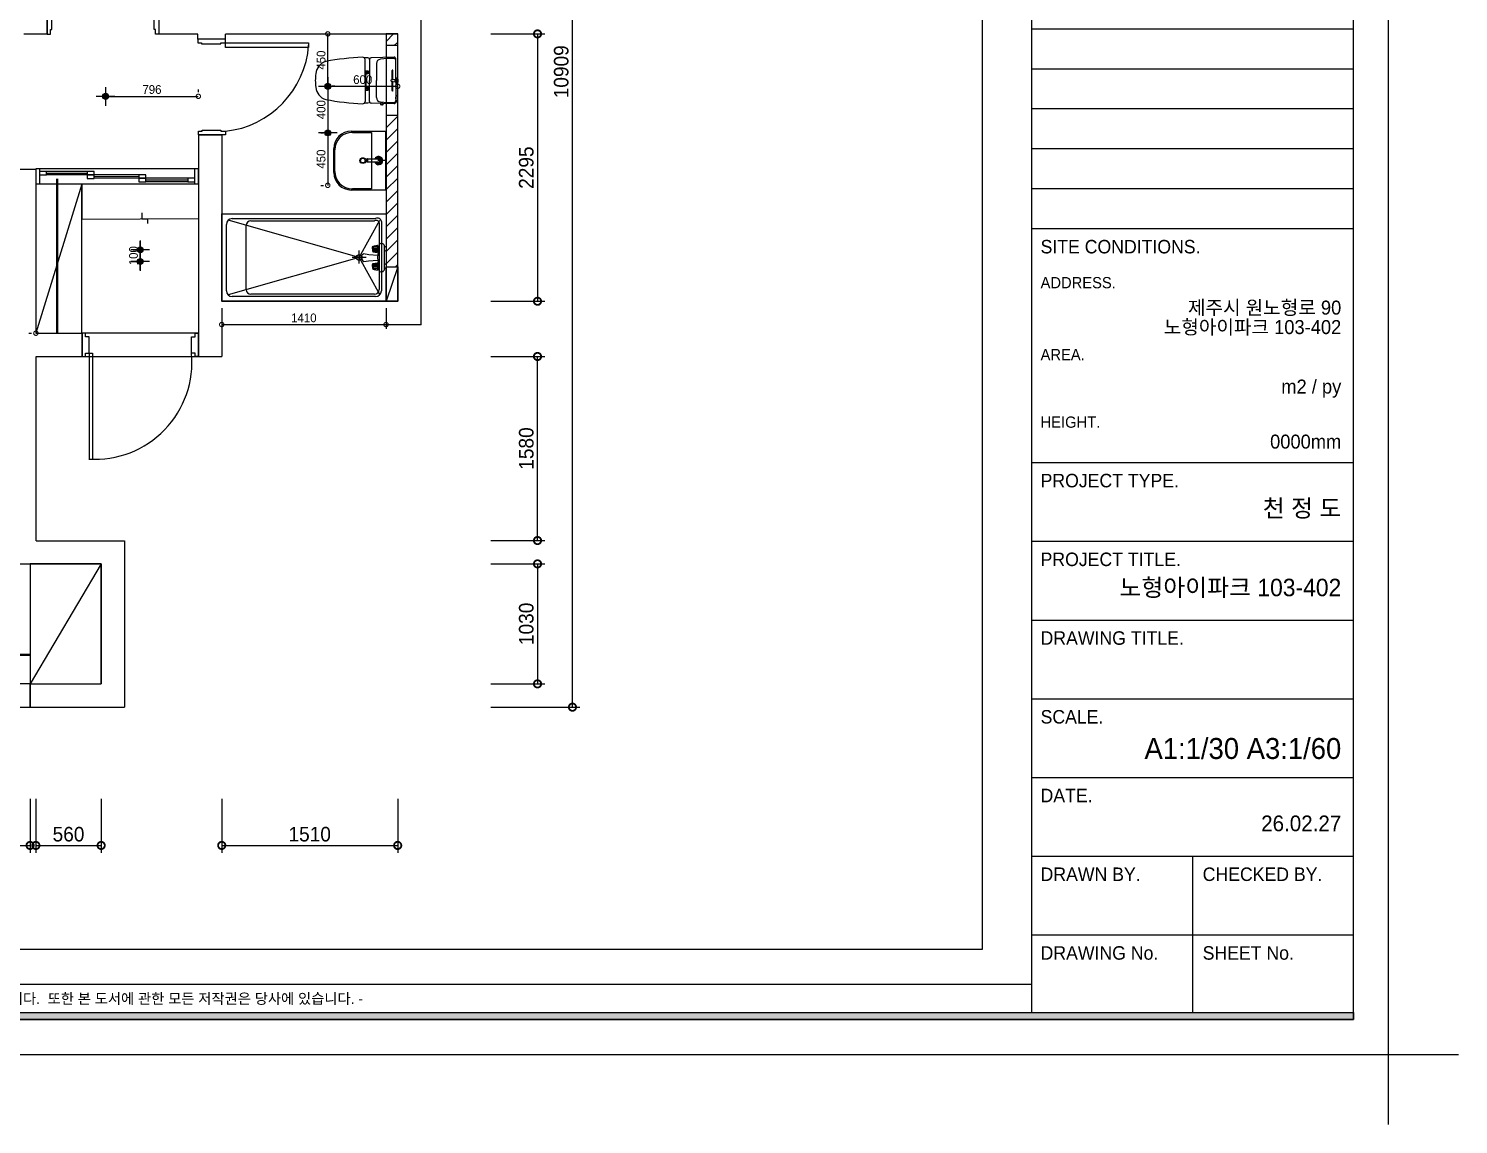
# Model space of a CAD drawing. Header units: inches. Extents: x -4181 to 116552, y 25636 to 44656.
# Drawn here: x 47799 to 60070, y 25636 to 35042 of the extents above; entities that cross this region are included whole.
import ezdxf
from ezdxf.enums import TextEntityAlignment as Align

# ---------------------------------------------------------------- set-up
doc = ezdxf.new("R2010")
doc.units = ezdxf.units.IN
doc.header["$LTSCALE"] = 50
doc.header["$MEASUREMENT"] = 0
doc.linetypes.add('HIDDEN', pattern=[0.375, 0.25, -0.125])
for name, color, linetype in [('02-wal', 2, 'Continuous'), ('03-WAL NEW', 3, 'Continuous'), ('06-FUR', 6, 'Continuous'), ('07-dim', 5, 'Continuous'), ('07-dim wal', 5, 'Continuous'), ('08-hat', 8, 'Continuous'), ('6fur', 6, 'Continuous'), ('CEIL-LIGHT', 7, 'Continuous'), ('CO-DO-FR', 7, 'Continuous'), ('CO-DOOR', 8, 'Continuous'), ('FORM(YOURNAME)-1', 1, 'Continuous'), ('FORM(YOURNAME)-11', 1, 'Continuous'), ('RC-LIGHT', 7, 'Continuous'), ('도면층2', 2, 'Continuous'), ('도면층4', 4, 'Continuous'), ('도면층5', 5, 'Continuous')]:
    doc.layers.add(name, color=color, linetype=linetype)
doc.styles.add('YOURNAME', font='HY울릉도M.TTF')
doc.styles.add('스타일1', font='HY울릉도M.TTF')
doc.dimstyles.new('30', dxfattribs={"dimscale": 30, "dimtxt": 2.5, "dimasz": 2.5, "dimexe": 1.25, "dimexo": 2, "dimtad": 1, "dimdec": 0, "dimtxsty": '스타일1', "dimblk": 'DOTSMALL', "dimcen": 2.5, "dimclrd": 1, "dimclre": 1, "dimclrt": 2, "dimadec": 0, "dimazin": 0, "dimtfac": 1, "dimtix": 1, "dimtmove": 0, "dimatfit": 3, "dimldrblk": 'DOTSMALL', "dimfxl": 1.25, "dimarcsym": 0})
doc.dimstyles.new('50', dxfattribs={"dimscale": 50, "dimtxt": 2.5, "dimasz": 2.5, "dimexe": 1.25, "dimexo": 2, "dimtad": 1, "dimdec": 0, "dimtxsty": '스타일1', "dimblk": 'DOTSMALL', "dimcen": 2.5, "dimclrd": 1, "dimclre": 1, "dimclrt": 2, "dimadec": 0, "dimazin": 0, "dimtfac": 1, "dimtdec": 0, "dimtix": 1, "dimtmove": 0, "dimatfit": 3, "dimldrblk": 'DOTSMALL', "dimfxl": 1.25, "dimarcsym": 0})

# ---------------------------------------------------------------- blocks, each defined once
blk = doc.blocks.new('FORM-ELEVATION')
at = {"layer": 'FORM(YOURNAME)-11'}
h = blk.add_hatch(color=256, dxfattribs=at)
h.dxf.hatch_style = 1
h.paths.add_polyline_path([(-10309, 35708), (71691, 35708), (71691, 35508), (-10309, 35508)])
h.paths.add_polyline_path([(-10309, -21492), (71691, -21492), (71691, -21692), (-10309, -21692)])
at = {"layer": 'Defpoints', "color": 158}
for p, q in [((62481, 35508), (62481, -21492)), ((71691, 6647), (62481, 6647)), ((71691, 5505), (62481, 5505)), ((71691, 4363), (62481, 4363)), ((71691, 3221), (62481, 3221)), ((71691, 2079), (62481, 2079)), ((62481, -20692), (-10309, -20692))]:
    blk.add_line(p, q, dxfattribs=at)
for points in [[(-10309, -21692), (71691, -21692), (71691, 35708), (-10309, 35708)], [(-8309, 33708), (61071, 33708), (61071, -19692), (-8309, -19692)]]:
    blk.add_lwpolyline(points, close=True, dxfattribs=at)
at = {"layer": 'Defpoints', "color": 1}
blk.add_lwpolyline([(72691, -24692), (72691, -22692), (74691, -22692)], dxfattribs=at)
at = {"layer": 'FORM(YOURNAME)-11', "color": 14}
for p, q in [((62481, 937), (71691, 937)), ((62481, -5756), (71691, -5756)), ((62481, -8009), (71691, -8009)), ((62481, -10261), (71691, -10261)), ((62481, -12514), (71691, -12514)), ((62481, -14766), (71691, -14766)), ((62481, -17019), (71691, -17019)), ((67086, -17019), (67086, -21492)), ((62481, -19271), (71691, -19271))]:
    blk.add_line(p, q, dxfattribs=at)
at = {"layer": 'FORM(YOURNAME)-11', "color": 250}
blk.add_lwpolyline([(-11309, -22692), (72691, -22692), (72691, 36708), (-11309, 36708)], close=True, dxfattribs=at)
at = {"layer": 'FORM(YOURNAME)-11'}
blk.add_lwpolyline([(-10309, -21492), (71691, -21492), (71691, -21692), (-10309, -21692)], close=True, dxfattribs=at)
at = {"layer": 'FORM(YOURNAME)-11', "color": 14, "style": 'YOURNAME'}
for s, height, p in [('SITE CONDITIONS.', 386.14, (62739, 422)), ('PROJECT TYPE.', 386.14, (62739, -6271)), ('PROJECT TITLE.', 386.14, (62739, -8524)), ('DRAWING TITLE.', 386.14, (62739, -10776)), ('SCALE.', 386.1, (62739, -13029)), ('DATE.', 386.1, (62739, -15281)), ('DRAWN BY.', 386.1, (62739, -17534)), ('CHECKED BY.', 386.14, (67376, -17534)), ('DRAWING No.', 386.14, (62739, -19786)), ('SHEET No.', 386.1, (67376, -19786))]:
    blk.add_text(s, height=height, dxfattribs=at).set_placement(p, align=Align.MIDDLE_LEFT)
at = {"layer": 'FORM(YOURNAME)-11', "color": 251, "style": 'YOURNAME'}
for s, p in [('ADDRESS.', (62739, -608)), ('AREA.', (62739, -2667)), ('HEIGHT.', (62739, -4598))]:
    blk.add_text(s, height=321.8, dxfattribs=at).set_placement(p, align=Align.MIDDLE_LEFT)
at = {"layer": 'FORM(YOURNAME)-11', "color": 1, "style": 'YOURNAME'}
blk.add_text("- 본 도서는 어떠한 경우에도 무단으로 도용할 수 없으며 도용시 '지적재산권' 보호에 관한 법률에 의거, 법적 분쟁이 발생합니다.  또한 본 도서에 관한 모든 저작권은 당사에 있습니다. -", height=300, dxfattribs=at).set_placement((28146, -21092), align=Align.MIDDLE_CENTER)
at = {"layer": 'FORM(YOURNAME)-11', "color": 3, "style": 'YOURNAME'}
for tag, height, p in [('1', 451, (71041, -1219)), ('2', 451, (71041, -1863)), ('3', 451, (71041, -3150)), ('4', 451, (71041, -5081)), ('5', 515, (71041, -7398)), ('6', 515, (71041, -9650)), ('7', 515, (71041, -11903)), ('8', 515, (71041, -14155)), ('9', 515, (71041, -16408)), ('10', 515, (66791, -18596)), ('11', 515, (71041, -18660)), ('12', 515, (66791, -20848)), ('13', 515, (71041, -20848))]:
    blk.add_attdef(tag, text='', height=height, dxfattribs=at).set_placement(p, align=Align.MIDDLE_RIGHT)
blk = doc.blocks.new('_DOTSMALL')
at = {"color": 0, "linetype": 'ByBlock', "const_width": 0.5}
blk.add_lwpolyline([(-0.0625, 0, 1), (0.0625, 0, 1)], format="xyb", close=True, dxfattribs=at)
blk = doc.blocks.new('*D103')
at = {"layer": '07-dim', "color": 1, "lineweight": -2, "transparency": 16777216}
for p, q in [((51767, 34996), (52230, 34996)), ((52167, 34996), (52167, 32701)), ((51767, 32701), (52230, 32701))]:
    blk.add_line(p, q, dxfattribs=at)
at = {"layer": 'Defpoints', "color": 0, "transparency": 16777216}
for p in [(51667, 34996), (51667, 32701), (52167, 32701)]:
    blk.add_point(p, dxfattribs=at)
at = {"layer": '07-dim', "color": 1, "lineweight": -2, "transparency": 16777216, "xscale": 125, "yscale": 125, "zscale": 125}
for p, rotation in [((52167, 34996), 90), ((52167, 32701), 270)]:
    blk.add_blockref('_DOTSMALL', p, dxfattribs=dict(at, rotation=rotation))
at = {"layer": '07-dim', "color": 2, "transparency": 16777216, "insert": (52071, 33848), "char_height": 125, "attachment_point": 5, "rotation": 90, "style": '스타일1'}
blk.add_mtext('2295', dxfattribs=at)
blk = doc.blocks.new('*D104')
at = {"layer": '07-dim', "color": 1, "lineweight": -2, "transparency": 16777216}
for p, q in [((51767, 32227), (52230, 32227)), ((52167, 30647), (52167, 32227)), ((51767, 30647), (52230, 30647))]:
    blk.add_line(p, q, dxfattribs=at)
at = {"layer": 'Defpoints', "color": 0, "transparency": 16777216}
for p in [(51667, 32227), (52167, 32227), (51667, 30647)]:
    blk.add_point(p, dxfattribs=at)
at = {"layer": '07-dim', "color": 1, "lineweight": -2, "transparency": 16777216, "xscale": 125, "yscale": 125, "zscale": 125}
for p, rotation in [((52167, 32227), 90), ((52167, 30647), 270)]:
    blk.add_blockref('_DOTSMALL', p, dxfattribs=dict(at, rotation=rotation))
at = {"layer": '07-dim', "color": 2, "transparency": 16777216, "insert": (52071, 31437), "char_height": 125, "attachment_point": 5, "rotation": 90, "style": '스타일1'}
blk.add_mtext('1580', dxfattribs=at)
blk = doc.blocks.new('*D105')
at = {"layer": '07-dim', "color": 1, "lineweight": -2, "transparency": 16777216}
for p, q in [((51767, 30447), (52230, 30447)), ((52167, 30447), (52167, 29417)), ((51767, 29417), (52230, 29417))]:
    blk.add_line(p, q, dxfattribs=at)
at = {"layer": 'Defpoints', "color": 0, "transparency": 16777216}
for p in [(51667, 30447), (51667, 29417), (52167, 29417)]:
    blk.add_point(p, dxfattribs=at)
at = {"layer": '07-dim', "color": 1, "lineweight": -2, "transparency": 16777216, "xscale": 125, "yscale": 125, "zscale": 125}
for p, rotation in [((52167, 30447), 90), ((52167, 29417), 270)]:
    blk.add_blockref('_DOTSMALL', p, dxfattribs=dict(at, rotation=rotation))
at = {"layer": '07-dim', "color": 2, "transparency": 16777216, "insert": (52071, 29932), "char_height": 125, "attachment_point": 5, "rotation": 90, "style": '스타일1'}
blk.add_mtext('1030', dxfattribs=at)
blk = doc.blocks.new('*D106')
at = {"layer": '07-dim', "color": 1, "lineweight": -2, "transparency": 16777216}
for p, q in [((51767, 40126), (52530, 40126)), ((52467, 29217), (52467, 40126)), ((51767, 29217), (52530, 29217))]:
    blk.add_line(p, q, dxfattribs=at)
at = {"layer": 'Defpoints', "color": 0, "transparency": 16777216}
for p in [(51667, 40126), (52467, 40126), (51667, 29217)]:
    blk.add_point(p, dxfattribs=at)
at = {"layer": '07-dim', "color": 1, "lineweight": -2, "transparency": 16777216, "xscale": 125, "yscale": 125, "zscale": 125}
for p, rotation in [((52467, 40126), 90), ((52467, 29217), 270)]:
    blk.add_blockref('_DOTSMALL', p, dxfattribs=dict(at, rotation=rotation))
at = {"layer": '07-dim', "color": 2, "transparency": 16777216, "insert": (52371, 34671), "char_height": 125, "attachment_point": 5, "rotation": 90, "style": '스타일1'}
blk.add_mtext('10909', dxfattribs=at)
blk = doc.blocks.new('*D110')
at = {"layer": '07-dim', "color": 1, "lineweight": -2, "transparency": 16777216}
for p, q in [((45577, 28430), (45577, 27967)), ((47812, 28430), (47812, 27967)), ((45577, 28030), (47812, 28030))]:
    blk.add_line(p, q, dxfattribs=at)
at = {"layer": 'Defpoints', "color": 0, "transparency": 16777216}
for p in [(45577, 28530), (47812, 28530), (47812, 28030)]:
    blk.add_point(p, dxfattribs=at)
at = {"layer": '07-dim', "color": 1, "lineweight": -2, "transparency": 16777216, "xscale": 125, "yscale": 125, "zscale": 125, "rotation": 180}
blk.add_blockref('_DOTSMALL', (45577, 28030), dxfattribs=at)
at = {"layer": '07-dim', "color": 1, "lineweight": -2, "transparency": 16777216, "xscale": 125, "yscale": 125, "zscale": 125}
blk.add_blockref('_DOTSMALL', (47812, 28030), dxfattribs=at)
at = {"layer": '07-dim', "color": 2, "transparency": 16777216, "insert": (46695, 28126), "char_height": 125, "attachment_point": 5, "style": '스타일1'}
blk.add_mtext('2235', dxfattribs=at)
blk = doc.blocks.new('*D111')
at = {"layer": '07-dim', "color": 1, "lineweight": -2, "transparency": 16777216}
for p, q in [((47862, 28430), (47862, 27967)), ((48422, 28430), (48422, 27967)), ((47862, 28030), (48422, 28030))]:
    blk.add_line(p, q, dxfattribs=at)
at = {"layer": 'Defpoints', "color": 0, "transparency": 16777216}
for p in [(47862, 28530), (48422, 28530), (48422, 28030)]:
    blk.add_point(p, dxfattribs=at)
at = {"layer": '07-dim', "color": 1, "lineweight": -2, "transparency": 16777216, "xscale": 125, "yscale": 125, "zscale": 125, "rotation": 180}
blk.add_blockref('_DOTSMALL', (47862, 28030), dxfattribs=at)
at = {"layer": '07-dim', "color": 1, "lineweight": -2, "transparency": 16777216, "xscale": 125, "yscale": 125, "zscale": 125}
blk.add_blockref('_DOTSMALL', (48422, 28030), dxfattribs=at)
at = {"layer": '07-dim', "color": 2, "transparency": 16777216, "insert": (48142, 28126), "char_height": 125, "attachment_point": 5, "style": '스타일1'}
blk.add_mtext('560', dxfattribs=at)
blk = doc.blocks.new('*D112')
at = {"layer": '07-dim', "color": 1, "lineweight": -2, "transparency": 16777216}
for p, q in [((49457, 28430), (49457, 27967)), ((50967, 28430), (50967, 27967)), ((49457, 28030), (50967, 28030))]:
    blk.add_line(p, q, dxfattribs=at)
at = {"layer": 'Defpoints', "color": 0, "transparency": 16777216}
for p in [(49457, 28530), (50967, 28530), (50967, 28030)]:
    blk.add_point(p, dxfattribs=at)
at = {"layer": '07-dim', "color": 1, "lineweight": -2, "transparency": 16777216, "xscale": 125, "yscale": 125, "zscale": 125, "rotation": 180}
blk.add_blockref('_DOTSMALL', (49457, 28030), dxfattribs=at)
at = {"layer": '07-dim', "color": 1, "lineweight": -2, "transparency": 16777216, "xscale": 125, "yscale": 125, "zscale": 125}
blk.add_blockref('_DOTSMALL', (50967, 28030), dxfattribs=at)
at = {"layer": '07-dim', "color": 2, "transparency": 16777216, "insert": (50212, 28126), "char_height": 125, "attachment_point": 5, "style": '스타일1'}
blk.add_mtext('1510', dxfattribs=at)
blk = doc.blocks.new('asfsd')
at = {"layer": '02-wal'}
for p, q in [((26036, 32792), (26036, 40417)), ((22826, 35287), (22826, 38992)), ((22826, 35287), (22626, 35287)), ((24121, 35287), (23786, 35287)), ((24121, 35242), (24121, 35287)), ((25836, 35287), (24356, 35287)), ((24356, 35242), (24356, 35287)), ((25836, 32992), (25836, 35287)), ((24126, 34422), (24126, 32518)), ((24131, 34422), (24326, 34422)), ((24326, 34422), (24326, 32992)), ((22491, 34128), (22731, 34128)), ((22731, 32718), (22731, 34128)), ((25836, 32992), (24326, 32992)), ((26036, 32792), (24326, 32792)), ((24326, 32792), (24326, 32518)), ((22731, 32718), (23126, 32718)), ((23126, 32718), (23126, 32518)), ((22731, 30938), (22731, 32518)), ((22731, 32518), (23126, 32518)), ((24126, 32518), (24326, 32518)), ((22731, 30938), (23491, 30938)), ((23491, 30938), (23491, 29508)), ((22531, 30738), (23291, 30738)), ((23291, 30738), (23291, 29708)), ((22681, 29708), (23291, 29708)), ((22681, 29708), (22681, 29508)), ((22681, 29508), (23491, 29508))]:
    blk.add_line(p, q, dxfattribs=at)
at = {"layer": 'CO-DO-FR'}
for points in [[(22826, 35487), (22826, 35287), (22856, 35287), (22856, 35327), (22866, 35327), (22866, 35447), (22856, 35447), (22856, 35487), (22826, 35487)], [(23786, 35487), (23786, 35287), (23756, 35287), (23756, 35327), (23746, 35327), (23746, 35447), (23756, 35447), (23756, 35487), (23786, 35487)], [(24356, 35242), (24121, 35242), (24121, 35212), (24151, 35212), (24151, 35202), (24316, 35202), (24316, 35212), (24356, 35212), (24356, 35242)], [(24356, 34422), (24126, 34422), (24126, 34452), (24156, 34452), (24156, 34462), (24316, 34462), (24316, 34452), (24356, 34452), (24356, 34422)]]:
    blk.add_lwpolyline(points, close=True, dxfattribs=at)
at = {"layer": 'CO-DOOR'}
blk.add_lwpolyline([(25071, 35172), (24356, 35172), (24356, 35212), (25071, 35212)], close=True, dxfattribs=at)
blk.add_arc((24272, 35249), 801, 276.0169, 355.9519, dxfattribs=at)
at = {"layer": '도면층2'}
for p, q in [((23126, 32518), (23126, 32718)), ((24126, 32518), (24126, 32718)), ((22681, 29708), (22681, 29508))]:
    blk.add_line(p, q, dxfattribs=at)
at = {"layer": '도면층4'}
for p, q in [((24126, 32718), (23126, 32718)), ((23126, 32718), (23126, 32518)), ((23126, 32518), (23126, 32718)), ((24126, 32518), (24126, 32718)), ((23126, 32518), (24126, 32518)), ((23186, 32548), (23186, 31638)), ((23186, 32548), (23216, 32548)), ((23216, 32548), (23216, 31639)), ((23186, 31638), (23216, 31638)), ((22681, 29708), (20551, 29708)), ((22681, 29508), (22681, 29708)), ((20551, 29508), (22681, 29508))]:
    blk.add_line(p, q, dxfattribs=at)
for points in [[(23126, 32518), (23156, 32518), (23156, 32548), (23186, 32548), (23186, 32688), (23156, 32688), (23156, 32718), (23126, 32718), (23126, 32518)], [(24126, 32518), (24096, 32518), (24096, 32548), (24066, 32548), (24066, 32688), (24096, 32688), (24096, 32718), (24126, 32718), (24126, 32518)]]:
    blk.add_lwpolyline(points, dxfattribs=at)
at = {"layer": '도면층5'}
blk.add_arc((23238, 32468), 831, 266.3562, 5.5291, dxfattribs=at)
blk = doc.blocks.new('cjswjdeh')
at = {"layer": '03-WAL NEW'}
blk.add_lwpolyline([(47862, 33837), (47862, 33837)], dxfattribs=at)
at = {"layer": '06-FUR', "color": 8}
blk.add_line((48422, 30447), (47812, 29417), dxfattribs=at)
blk.add_lwpolyline([(47812, 29417), (48422, 29417), (48422, 30447), (47812, 30447)], close=True, dxfattribs=at)
at = {"layer": '08-hat'}
for p, q in [((50967, 34996), (50867, 34996)), ((50867, 34996), (50867, 32996)), ((50867, 34932), (50932, 34996)), ((50967, 32996), (50967, 34996)), ((50967, 34896), (50867, 34896)), ((50938, 34896), (50967, 34925)), ((50687, 34596), (50687, 34775)), ((50726, 34776), (50726, 34596)), ((50784, 34741), (50784, 34596)), ((50951, 34604), (50951, 34768)), ((50694, 34596), (50694, 34642)), ((50911, 34602), (50946, 34607)), ((50919, 34603), (50919, 34682)), ((50926, 34604), (50926, 34682)), ((50946, 34607), (50953, 34603)), ((50946, 34585), (50946, 34607)), ((50953, 34603), (50957, 34608)), ((50957, 34620), (50967, 34620)), ((50957, 34572), (50957, 34620)), ((50687, 34596), (50687, 34417)), ((50694, 34596), (50694, 34550)), ((50726, 34415), (50726, 34596)), ((50784, 34451), (50784, 34596)), ((50911, 34590), (50911, 34602)), ((50911, 34590), (50946, 34585)), ((50919, 34509), (50919, 34588)), ((50926, 34509), (50926, 34587)), ((50946, 34585), (50953, 34589)), ((50951, 34588), (50951, 34423)), ((50953, 34589), (50953, 34603)), ((50953, 34589), (50957, 34583)), ((50957, 34572), (50967, 34572)), ((50821, 34391), (50821, 34399)), ((50837, 34387), (50825, 34387)), ((50841, 34391), (50841, 34398)), ((50952, 34440), (50952, 34453)), ((50952, 34440), (50952, 34428)), ((50967, 34296), (50867, 34296)), ((50867, 34295), (50868, 34296)), ((50867, 34189), (50967, 34289)), ((50568, 34161), (50863, 34161)), ((50578, 34151), (50743, 34151)), ((50743, 34151), (50743, 33666)), ((50863, 34161), (50863, 33656)), ((50867, 34083), (50967, 34183)), ((50418, 33806), (50418, 34011)), ((50428, 33816), (50428, 34001)), ((50867, 33977), (50967, 34077)), ((50702, 33894), (50702, 33923)), ((50707, 33923), (50702, 33923)), ((50707, 33894), (50702, 33894)), ((50707, 33894), (50707, 33923)), ((50712, 33922), (50707, 33922)), ((50712, 33895), (50707, 33895)), ((50712, 33895), (50712, 33922)), ((50803, 33921), (50712, 33921)), ((50803, 33896), (50712, 33896)), ((50863, 33908), (50798, 33908)), ((50867, 33871), (50967, 33971)), ((47862, 33837), (47862, 33707)), ((49257, 33837), (47862, 33837)), ((47862, 33837), (47862, 33837)), ((47892, 33837), (47892, 33707)), ((47892, 33816), (47892, 33786)), ((47952, 33816), (47892, 33816)), ((47892, 33786), (47952, 33786)), ((48303, 33816), (47952, 33816)), ((47952, 33786), (47952, 33816)), ((47952, 33801), (48303, 33801)), ((48303, 33786), (47952, 33786)), ((48303, 33816), (48303, 33786)), ((48363, 33816), (48303, 33816)), ((48303, 33786), (48363, 33786)), ((48303, 33786), (48303, 33756)), ((48363, 33786), (48303, 33786)), ((48303, 33756), (48363, 33756)), ((48363, 33786), (48363, 33816)), ((48746, 33787), (48363, 33786)), ((48363, 33756), (48363, 33786)), ((48363, 33771), (48746, 33772)), ((48746, 33757), (48363, 33756)), ((48746, 33787), (48746, 33757)), ((48806, 33787), (48746, 33787)), ((48746, 33757), (48806, 33757)), ((48746, 33757), (48746, 33727)), ((48806, 33757), (48746, 33757)), ((48806, 33757), (48806, 33787)), ((49167, 33757), (48806, 33757)), ((48806, 33727), (48806, 33757)), ((49167, 33757), (49167, 33727)), ((49227, 33757), (49167, 33757)), ((49227, 33707), (49227, 33837)), ((49227, 33727), (49227, 33757)), ((49257, 33707), (49257, 33837)), ((49257, 33707), (49257, 33837)), ((50867, 33765), (50967, 33865)), ((50867, 33659), (50967, 33759)), ((48257, 33707), (47862, 32427)), ((49257, 33707), (47862, 33707)), ((47862, 33707), (47862, 32427)), ((47862, 33707), (47862, 32427)), ((48257, 32427), (48257, 33707)), ((48257, 33707), (48257, 33407)), ((48746, 33727), (48806, 33727)), ((48806, 33742), (49167, 33742)), ((49167, 33727), (48806, 33727)), ((49167, 33727), (49227, 33727)), ((50863, 33656), (50568, 33656)), ((50743, 33666), (50578, 33666)), ((50867, 33553), (50967, 33653)), ((50867, 33447), (50967, 33547)), ((48257, 33407), (49257, 33411)), ((48771, 33461), (48772, 33409)), ((48772, 33409), (48821, 33409)), ((48821, 33409), (48821, 33369)), ((49457, 33451), (50867, 33451)), ((49457, 32701), (49457, 33451)), ((50637, 33076), (49512, 33396)), ((49547, 33411), (50777, 33411)), ((49707, 33391), (50767, 33391)), ((50637, 33076), (50813, 33396)), ((50827, 33386), (50827, 33076)), ((50867, 33451), (50867, 32701)), ((50867, 33341), (50967, 33441)), ((49497, 32791), (49497, 33361)), ((49667, 32801), (49667, 33351)), ((50807, 33376), (50807, 33076)), ((50867, 33235), (50967, 33335)), ((50637, 33026), (50637, 33136)), ((50752, 33150), (50752, 33168)), ((50752, 33168), (50755, 33168)), ((50752, 33150), (50752, 33168)), ((50752, 33168), (50755, 33168)), ((50752, 33150), (50752, 33132)), ((50752, 33150), (50752, 33132)), ((50752, 33132), (50755, 33132)), ((50752, 33132), (50755, 33132)), ((50755, 33175), (50792, 33182)), ((50755, 33175), (50792, 33182)), ((50755, 33150), (50755, 33175)), ((50755, 33175), (50759, 33170)), ((50755, 33150), (50755, 33175)), ((50755, 33175), (50759, 33170)), ((50755, 33150), (50755, 33126)), ((50755, 33150), (50755, 33126)), ((50759, 33170), (50792, 33174)), ((50759, 33170), (50792, 33174)), ((50759, 33170), (50759, 33164)), ((50759, 33170), (50759, 33164)), ((50759, 33165), (50792, 33168)), ((50759, 33165), (50792, 33168)), ((50759, 33155), (50792, 33156)), ((50759, 33155), (50792, 33156)), ((50759, 33155), (50759, 33150)), ((50759, 33155), (50759, 33150)), ((50759, 33145), (50759, 33150)), ((50759, 33145), (50759, 33150)), ((50759, 33145), (50792, 33146)), ((50759, 33145), (50792, 33146)), ((50759, 33136), (50792, 33133)), ((50759, 33131), (50759, 33136)), ((50759, 33136), (50792, 33133)), ((50759, 33131), (50759, 33136)), ((50798, 33175), (50792, 33182)), ((50798, 33175), (50792, 33182)), ((50796, 33177), (50792, 33174)), ((50796, 33177), (50792, 33174)), ((50792, 33174), (50792, 33168)), ((50792, 33174), (50792, 33168)), ((50792, 33156), (50792, 33151)), ((50792, 33156), (50792, 33151)), ((50792, 33146), (50792, 33151)), ((50792, 33146), (50792, 33151)), ((50792, 33128), (50792, 33133)), ((50792, 33128), (50792, 33133)), ((50798, 33175), (50805, 33175)), ((50798, 33175), (50798, 33127)), ((50798, 33175), (50805, 33175)), ((50798, 33175), (50798, 33127)), ((50805, 33184), (50805, 33175)), ((50805, 33184), (50805, 33175)), ((50805, 33127), (50805, 33175)), ((50805, 33127), (50805, 33175)), ((50850, 33184), (50850, 32968)), ((50850, 33184), (50850, 32968)), ((50867, 33163), (50850, 33174)), ((50867, 33163), (50850, 33174)), ((50867, 33138), (50850, 33127)), ((50867, 33138), (50850, 33127)), ((50867, 33128), (50967, 33228)), ((50867, 33163), (50867, 33138)), ((50867, 33163), (50867, 33138)), ((50637, 33076), (49512, 32755)), ((50697, 33076), (50577, 33076)), ((50637, 33076), (50813, 32755)), ((50675, 33110), (50719, 33103)), ((50675, 33110), (50719, 33103)), ((50676, 33042), (50717, 33049)), ((50676, 33042), (50717, 33049)), ((50717, 33049), (50796, 33053)), ((50717, 33049), (50796, 33053)), ((50719, 33103), (50796, 33098)), ((50719, 33103), (50796, 33098)), ((50752, 33000), (50752, 33018)), ((50752, 33018), (50755, 33018)), ((50752, 33000), (50752, 33018)), ((50752, 33018), (50755, 33018)), ((50755, 33126), (50759, 33131)), ((50755, 33126), (50759, 33131)), ((50755, 33126), (50792, 33119)), ((50755, 33126), (50792, 33119)), ((50755, 33025), (50792, 33032)), ((50755, 33025), (50792, 33032)), ((50755, 33000), (50755, 33025)), ((50755, 33025), (50759, 33020)), ((50755, 33000), (50755, 33025)), ((50755, 33025), (50759, 33020)), ((50759, 33131), (50792, 33128)), ((50759, 33131), (50792, 33128)), ((50759, 33020), (50792, 33024)), ((50759, 33020), (50792, 33024)), ((50759, 33020), (50759, 33014)), ((50759, 33020), (50759, 33014)), ((50759, 33015), (50792, 33018)), ((50759, 33015), (50792, 33018)), ((50796, 33124), (50792, 33128)), ((50796, 33124), (50792, 33128)), ((50798, 33127), (50792, 33119)), ((50798, 33127), (50792, 33119)), ((50798, 33025), (50792, 33032)), ((50798, 33025), (50792, 33032)), ((50796, 33027), (50792, 33024)), ((50796, 33027), (50792, 33024)), ((50792, 33024), (50792, 33018)), ((50792, 33024), (50792, 33018)), ((50798, 33127), (50805, 33127)), ((50798, 33127), (50805, 33127)), ((50798, 33025), (50805, 33025)), ((50798, 33025), (50798, 32977)), ((50798, 33025), (50805, 33025)), ((50798, 33025), (50798, 32977)), ((50805, 33025), (50805, 32977)), ((50805, 33025), (50805, 32977)), ((50807, 33076), (50807, 32801)), ((50827, 33076), (50827, 32791)), ((50827, 33076), (50827, 33076)), ((50867, 33013), (50850, 33024)), ((50867, 33013), (50850, 33024)), ((50867, 33022), (50967, 33122)), ((50867, 33013), (50867, 32988)), ((50867, 33013), (50867, 32988)), ((50947, 32996), (50967, 33016)), ((50752, 33000), (50752, 32982)), ((50752, 33000), (50752, 32982)), ((50752, 32982), (50755, 32982)), ((50752, 32982), (50755, 32982)), ((50755, 33000), (50755, 32976)), ((50755, 33000), (50755, 32976)), ((50755, 32976), (50759, 32981)), ((50755, 32976), (50759, 32981)), ((50755, 32976), (50792, 32969)), ((50755, 32976), (50792, 32969)), ((50759, 33005), (50792, 33006)), ((50759, 33005), (50792, 33006)), ((50759, 33005), (50759, 33000)), ((50759, 33005), (50759, 33000)), ((50759, 32995), (50759, 33000)), ((50759, 32995), (50759, 33000)), ((50759, 32995), (50792, 32996)), ((50759, 32995), (50792, 32996)), ((50759, 32986), (50792, 32983)), ((50759, 32981), (50759, 32986)), ((50759, 32986), (50792, 32983)), ((50759, 32981), (50759, 32986)), ((50759, 32981), (50792, 32978)), ((50759, 32981), (50792, 32978)), ((50792, 33006), (50792, 33001)), ((50792, 33006), (50792, 33001)), ((50792, 32996), (50792, 33001)), ((50792, 32996), (50792, 33001)), ((50792, 32978), (50792, 32983)), ((50792, 32978), (50792, 32983)), ((50796, 32974), (50792, 32978)), ((50796, 32974), (50792, 32978)), ((50798, 32977), (50792, 32969)), ((50798, 32977), (50792, 32969)), ((50798, 32977), (50805, 32977)), ((50798, 32977), (50805, 32977)), ((50805, 32967), (50805, 32977)), ((50805, 32967), (50805, 32977)), ((50867, 32988), (50850, 32977)), ((50867, 32988), (50850, 32977)), ((50967, 32996), (50867, 32701)), ((50867, 32996), (50967, 32996)), ((50867, 32996), (50967, 32996)), ((50867, 32701), (50867, 32996)), ((50967, 32996), (50967, 32701)), ((50867, 32701), (49457, 32701)), ((50777, 32741), (49547, 32741)), ((50767, 32761), (49707, 32761)), ((50967, 32701), (50867, 32701)), ((47802, 32427), (47825, 32427)), ((47862, 32427), (48257, 32427))]:
    blk.add_line(p, q, dxfattribs=at)
for points in [[(50726, 34776, 0.371724), (50711, 34791, 0.003515), (50680, 34790, 0.320541)], [(50951, 34768), (50951, 34781, 0.421209), (50936, 34796), (50741, 34791, 0.001659)], [(50687, 34678), (50711, 34678, -0.414214), (50715, 34674), (50715, 34658, -0.414214), (50711, 34654), (50695, 34654), (50687, 34654)], [(50695, 34654), (50695, 34644, -0.414214), (50693, 34642), (50687, 34642)], [(50695, 34538), (50695, 34548, 0.414214), (50693, 34550), (50687, 34550)], [(50687, 34513), (50711, 34513, 0.414214), (50715, 34517), (50715, 34534, 0.414214), (50711, 34538), (50695, 34538), (50687, 34538)], [(50726, 34415, -0.371724), (50711, 34401, -0.003515), (50680, 34402, -0.320541)], [(50951, 34423), (50951, 34411, -0.421209), (50936, 34396), (50741, 34401, -0.001659)]]:
    blk.add_lwpolyline(points, format="xyb", dxfattribs=at)
for centre, radius in [((50701, 34666), 8), ((50701, 34526), 8), ((50668, 33908), 25), ((50668, 33908), 20)]:
    blk.add_circle(centre, radius, dxfattribs=at)
for centre, radius, start, end in [((50389, 34640), 126, 108.2964, 173.4241), ((50756, 32591), 2206, 92.3333, 100.6081), ((50667, 34775), 20, 0, 92.3333), ((50741, 34776), 15, 91.3651, 180), ((50824, 34739), 40, 95.9437, 177.5129), ((50923, 33785), 1000, 89.3116, 95.9437), ((50935, 34768), 16, 0, 89.3116), ((50666, 34596), 406, 171.6993, 180), ((50923, 34682), 3.5, 0, 180), ((50666, 34596), 406, 180, 188.3007), ((50389, 34552), 126, 186.5759, 251.7036), ((50923, 34509), 3.5, 180, 0), ((50756, 36601), 2206, 259.3919, 267.6667), ((50667, 34417), 20, 267.6667, 0), ((50741, 34415), 15, 180, 268.6349), ((50824, 34452), 40, 182.4871, 264.0563), ((50923, 35407), 1000, 264.0563, 270.6884), ((50825, 34391), 4, 180, 270), ((50837, 34391), 4, 270, 0), ((50935, 34423), 16, 270.6884, 0), ((50967, 34453), 15, 90, 180), ((50967, 34428), 15, 180, 270), ((50568, 34011), 150, 90, 180), ((50578, 34001), 150, 90, 180), ((50803, 33908), 35, 200.9249, 159.0752), ((50803, 33908), 30, 204.6243, 155.3757), ((50803, 33908), 25, 210, 150), ((50803, 33908), 18, 223.983, 136.0171), ((50803, 33908), 12.5, 270, 90), ((50568, 33806), 150, 180, 270), ((50578, 33816), 150, 180, 270), ((49547, 33361), 50, 90, 180), ((49707, 33351), 40, 90, 180), ((50783, 33370), 25.3, 11.9554, 126.9325), ((50794, 33381), 34, 8.131, 118.7389), ((50762, 33160), 5.27, 114.695, 239.7227), ((50762, 33160), 5.27, 114.695, 239.7227), ((50762, 33141), 5.27, 120.2773, 245.305), ((50762, 33141), 5.27, 120.2773, 245.305), ((50790, 33162), 6.74, 289.9748, 70.0252), ((50790, 33162), 6.74, 289.9748, 70.0252), ((50790, 33139), 6.74, 289.9748, 70.0252), ((50790, 33139), 6.74, 289.9748, 70.0252), ((50828, 33171), 25.9, 28.6669, 149.9901), ((50828, 33171), 25.9, 28.6669, 149.9901), ((50693, 33076), 37.9, 117.6671, 243.9538), ((50693, 33076), 37.9, 117.6671, 243.9538), ((50762, 33010), 5.27, 114.695, 239.7227), ((50762, 33010), 5.27, 114.695, 239.7227), ((50790, 33012), 6.74, 289.9748, 70.0252), ((50790, 33012), 6.74, 289.9748, 70.0252), ((50958, 33076), 163, 161.712, 198.288), ((50958, 33076), 163, 161.712, 198.288), ((50762, 32991), 5.27, 120.2773, 245.305), ((50762, 32991), 5.27, 120.2773, 245.305), ((50790, 32989), 6.74, 289.9748, 70.0252), ((50790, 32989), 6.74, 289.9748, 70.0252), ((50828, 32980), 25.9, 210.0099, 331.3331), ((50828, 32980), 25.9, 210.0099, 331.3331), ((49547, 32791), 50, 180, 270), ((49707, 32801), 40, 180, 270), ((50767, 32801), 40, 270, 0), ((50777, 32791), 50, 270, 0)]:
    blk.add_arc(centre, radius, start, end, dxfattribs=at)
blk.add_ellipse((50637, 33076), major_axis=(-17.7, 17.7), ratio=1, dxfattribs=at)
at = {"layer": '08-hat', "xscale": 75, "yscale": 75, "zscale": 75, "rotation": 270}
blk.add_blockref('_DOTSMALL', (47862, 32427), dxfattribs=at)
at = {"layer": '6fur'}
blk.add_blockref('asfsd', (25132, -292), dxfattribs=at)
blk = doc.blocks.new('1')
at = {"linetype": 'Continuous'}
h = blk.add_hatch(color=4, dxfattribs=at)
h.dxf.hatch_style = 1
edge = h.paths.add_edge_path()
edge.add_arc((11539653, -14273504), 37.5, 0, 360)
at = {"color": 1, "linetype": 'Continuous'}
for p, q in [((11539653, -14273637), (11539653, -14273370)), ((11539520, -14273504), (11539787, -14273504))]:
    blk.add_line(p, q, dxfattribs=at)
at = {"color": 4, "linetype": 'Continuous'}
for radius in [41.5, 37.5]:
    blk.add_circle((11539653, -14273504), radius, dxfattribs=at)
blk = doc.blocks.new('*D147')
at = {"layer": '07-dim wal', "color": 1, "lineweight": -2, "transparency": 16777216}
for p, q in [((50367, 34606), (50367, 34583)), ((50967, 34606), (50967, 34583)), ((50367, 34546), (50967, 34546))]:
    blk.add_line(p, q, dxfattribs=at)
at = {"layer": 'Defpoints', "color": 0, "transparency": 16777216}
for p in [(50367, 34546), (50967, 34546), (50967, 34546)]:
    blk.add_point(p, dxfattribs=at)
at = {"layer": '07-dim wal', "color": 1, "lineweight": -2, "transparency": 16777216, "xscale": 75, "yscale": 75, "zscale": 75, "rotation": 180}
blk.add_blockref('_DOTSMALL', (50367, 34546), dxfattribs=at)
at = {"layer": '07-dim wal', "color": 1, "lineweight": -2, "transparency": 16777216, "xscale": 75, "yscale": 75, "zscale": 75}
blk.add_blockref('_DOTSMALL', (50967, 34546), dxfattribs=at)
at = {"layer": '07-dim wal', "color": 2, "transparency": 16777216, "insert": (50667, 34603), "char_height": 75, "attachment_point": 5, "style": '스타일1'}
blk.add_mtext('600', dxfattribs=at)
blk = doc.blocks.new('*D148')
at = {"layer": '07-dim wal', "color": 1, "lineweight": -2, "transparency": 16777216}
for p, q in [((50367, 34546), (50367, 34146)), ((50427, 34546), (50405, 34546)), ((50427, 34146), (50405, 34146))]:
    blk.add_line(p, q, dxfattribs=at)
at = {"layer": 'Defpoints', "color": 0, "transparency": 16777216}
for p in [(50367, 34546), (50367, 34146), (50367, 34146)]:
    blk.add_point(p, dxfattribs=at)
at = {"layer": '07-dim wal', "color": 1, "lineweight": -2, "transparency": 16777216, "xscale": 75, "yscale": 75, "zscale": 75}
for p, rotation in [((50367, 34546), 90), ((50367, 34146), 270)]:
    blk.add_blockref('_DOTSMALL', p, dxfattribs=dict(at, rotation=rotation))
at = {"layer": '07-dim wal', "color": 2, "transparency": 16777216, "insert": (50310, 34346), "char_height": 75, "attachment_point": 5, "rotation": 90, "style": '스타일1'}
blk.add_mtext('400', dxfattribs=at)
blk = doc.blocks.new('*D149')
at = {"layer": '07-dim wal', "color": 1, "lineweight": -2, "transparency": 16777216}
for p, q in [((50307, 34146), (50330, 34146)), ((50367, 34146), (50367, 33696)), ((50307, 33696), (50330, 33696))]:
    blk.add_line(p, q, dxfattribs=at)
at = {"layer": 'Defpoints', "color": 0, "transparency": 16777216}
for p in [(50367, 34146), (50367, 33696), (50367, 33696)]:
    blk.add_point(p, dxfattribs=at)
at = {"layer": '07-dim wal', "color": 1, "lineweight": -2, "transparency": 16777216, "xscale": 75, "yscale": 75, "zscale": 75}
for p, rotation in [((50367, 34146), 90), ((50367, 33696), 270)]:
    blk.add_blockref('_DOTSMALL', p, dxfattribs=dict(at, rotation=rotation))
at = {"layer": '07-dim wal', "color": 2, "transparency": 16777216, "insert": (50310, 33921), "char_height": 75, "attachment_point": 5, "rotation": 90, "style": '스타일1'}
blk.add_mtext('450', dxfattribs=at)
blk = doc.blocks.new('*D150')
at = {"layer": '07-dim wal', "color": 1, "lineweight": -2, "transparency": 16777216}
for p, q in [((50307, 34996), (50330, 34996)), ((50367, 34546), (50367, 34996)), ((50307, 34546), (50330, 34546))]:
    blk.add_line(p, q, dxfattribs=at)
at = {"layer": 'Defpoints', "color": 0, "transparency": 16777216}
for p in [(50367, 34996), (50367, 34996), (50367, 34546)]:
    blk.add_point(p, dxfattribs=at)
at = {"layer": '07-dim wal', "color": 1, "lineweight": -2, "transparency": 16777216, "xscale": 75, "yscale": 75, "zscale": 75}
for p, rotation in [((50367, 34996), 90), ((50367, 34546), 270)]:
    blk.add_blockref('_DOTSMALL', p, dxfattribs=dict(at, rotation=rotation))
at = {"layer": '07-dim wal', "color": 2, "transparency": 16777216, "insert": (50310, 34771), "char_height": 75, "attachment_point": 5, "rotation": 90, "style": '스타일1'}
blk.add_mtext('450', dxfattribs=at)
blk = doc.blocks.new('*D151')
at = {"layer": '07-dim wal', "color": 1, "lineweight": -2, "transparency": 16777216}
for p, q in [((48697, 33142), (48720, 33142)), ((48757, 32967), (48757, 33217)), ((48697, 33042), (48720, 33042))]:
    blk.add_line(p, q, dxfattribs=at)
at = {"layer": 'Defpoints', "color": 0, "transparency": 16777216}
for p in [(48757, 33142), (48757, 33142), (48757, 33042)]:
    blk.add_point(p, dxfattribs=at)
at = {"layer": '07-dim wal', "color": 1, "lineweight": -2, "transparency": 16777216, "xscale": 75, "yscale": 75, "zscale": 75}
for p, rotation in [((48757, 33142), 270), ((48757, 33042), 90)]:
    blk.add_blockref('_DOTSMALL', p, dxfattribs=dict(at, rotation=rotation))
at = {"layer": '07-dim wal', "color": 2, "transparency": 16777216, "insert": (48700, 33092), "char_height": 75, "attachment_point": 5, "rotation": 90, "style": '스타일1'}
blk.add_mtext('100', dxfattribs=at)
blk = doc.blocks.new('*D184')
at = {"layer": '07-dim wal', "color": 1, "lineweight": -2, "transparency": 16777216}
for p, q in [((49457, 32641), (49457, 32463)), ((50867, 32641), (50867, 32463)), ((49457, 32501), (50867, 32501))]:
    blk.add_line(p, q, dxfattribs=at)
at = {"layer": 'Defpoints', "color": 0, "transparency": 16777216}
for p in [(49457, 32701), (50867, 32701), (50867, 32501)]:
    blk.add_point(p, dxfattribs=at)
at = {"layer": '07-dim wal', "color": 1, "lineweight": -2, "transparency": 16777216, "xscale": 75, "yscale": 75, "zscale": 75, "rotation": 180}
blk.add_blockref('_DOTSMALL', (49457, 32501), dxfattribs=at)
at = {"layer": '07-dim wal', "color": 1, "lineweight": -2, "transparency": 16777216, "xscale": 75, "yscale": 75, "zscale": 75}
blk.add_blockref('_DOTSMALL', (50867, 32501), dxfattribs=at)
at = {"layer": '07-dim wal', "color": 2, "transparency": 16777216, "insert": (50162, 32558), "char_height": 75, "attachment_point": 5, "style": '스타일1'}
blk.add_mtext('1410', dxfattribs=at)
blk = doc.blocks.new('*D197')
at = {"layer": '07-dim wal', "color": 1, "lineweight": -2, "transparency": 16777216}
for p, q in [((48460, 34520), (48460, 34497)), ((49256, 34520), (49256, 34497)), ((48460, 34460), (49256, 34460))]:
    blk.add_line(p, q, dxfattribs=at)
at = {"layer": 'Defpoints', "color": 0, "transparency": 16777216}
for p in [(48460, 34460), (49256, 34460), (49256, 34460)]:
    blk.add_point(p, dxfattribs=at)
at = {"layer": '07-dim wal', "color": 1, "lineweight": -2, "transparency": 16777216, "xscale": 75, "yscale": 75, "zscale": 75, "rotation": 180}
blk.add_blockref('_DOTSMALL', (48460, 34460), dxfattribs=at)
at = {"layer": '07-dim wal', "color": 1, "lineweight": -2, "transparency": 16777216, "xscale": 75, "yscale": 75, "zscale": 75}
blk.add_blockref('_DOTSMALL', (49256, 34460), dxfattribs=at)
at = {"layer": '07-dim wal', "color": 2, "transparency": 16777216, "insert": (48858, 34518), "char_height": 75, "attachment_point": 5, "style": '스타일1'}
blk.add_mtext('796', dxfattribs=at)

msp = doc.modelspace()

# ---------------------------------------------------------------- linework, layer by layer
at = {"layer": 'CEIL-LIGHT', "color": 10, "linetype": 'HIDDEN', "ltscale": 10, "const_width": 20}
for points in [[(48045.5, 33753), (48045.5, 32426.7)], [(45577.4, 29666.7), (47812.4, 29666.7)]]:
    msp.add_lwpolyline(points, dxfattribs=at)
at = {"layer": 'CEIL-LIGHT', "const_width": 1}
msp.add_lwpolyline([(45577.4, 29416.7), (45577.4, 29616.7), (47812.4, 29616.7), (47812.4, 29416.7)], dxfattribs=at)

# ---------------------------------------------------------------- block references
at = {"layer": '07-dim wal'}
msp.add_blockref('cjswjdeh', (0, 0), dxfattribs=at)
at = {"layer": 'FORM(YOURNAME)-1'}
ref = msp.add_blockref('FORM-ELEVATION', (37662.7, 33043.1), dxfattribs=dict(at, xscale=0.3, yscale=0.3, zscale=0.3))
ref.add_attrib('9', '26.02.27', dxfattribs={"layer": 'FORM(YOURNAME)-11', "color": 3, "height": 135, "style": 'YOURNAME'}).set_placement((59064.9, 28219.4), align=Align.MIDDLE_RIGHT)
ref.add_attrib('8', 'A1:1/30 A3:1/60', dxfattribs={"layer": 'FORM(YOURNAME)-11', "color": 3, "height": 180, "style": 'YOURNAME'}).set_placement((59064.9, 28862.3), align=Align.MIDDLE_RIGHT)
ref.add_attrib('6', '노형아이파크 103-402', dxfattribs={"layer": 'FORM(YOURNAME)-11', "color": 3, "height": 150, "style": 'YOURNAME'}).set_placement((59064.9, 30244.3), align=Align.MIDDLE_RIGHT)
ref.add_attrib('5', '천 정 도', dxfattribs={"layer": 'FORM(YOURNAME)-11', "color": 3, "height": 150, "style": 'YOURNAME'}).set_placement((59064.9, 30925.1), align=Align.MIDDLE_RIGHT)
ref.add_attrib('1', '제주시 원노형로 90', dxfattribs={"layer": 'FORM(YOURNAME)-11', "color": 3, "height": 120, "style": 'YOURNAME'}).set_placement((59064.9, 32646.6), align=Align.MIDDLE_RIGHT)
ref.add_attrib('2', '노형아이파크 103-402', dxfattribs={"layer": 'FORM(YOURNAME)-11', "color": 3, "height": 120, "style": 'YOURNAME'}).set_placement((59064.9, 32479.4), align=Align.MIDDLE_RIGHT)
ref.add_attrib('3', 'm2 / py', dxfattribs={"layer": 'FORM(YOURNAME)-11', "color": 3, "height": 120, "style": 'YOURNAME'}).set_placement((59064.9, 31968.8), align=Align.MIDDLE_RIGHT)
ref.add_attrib('4', '0000mm', dxfattribs={"layer": 'FORM(YOURNAME)-11', "color": 3, "height": 120, "style": 'YOURNAME'}).set_placement((59064.9, 31496.4), align=Align.MIDDLE_RIGHT)
at = {"layer": 'RC-LIGHT', "xscale": 0.6024096385271789, "yscale": 0.6024096385271789, "zscale": 0.6024096385271789, "rotation": 180}
for p in [(7001965.9, -8563950.6), (7000058.8, -8564036.4), (7001965.9, -8564350.6), (7000355.9, -8565354.6), (7000355.9, -8565454.6)]:
    msp.add_blockref('1', p, dxfattribs=at)

# ---------------------------------------------------------------- dimensions: what is measured, and where the dimension line sits
at = {"layer": '07-dim'}
for base, p1, p2, picture, middle in [((52467.4, 40125.7), (51667.4, 29216.7), (51667.4, 40125.7), '*D106', (52371.1, 34671.2)), ((52167.4, 32700.7), (51667.4, 34995.7), (51667.4, 32700.7), '*D103', (52071.3, 33848.2)), ((52167.4, 32226.7), (51667.4, 30646.7), (51667.4, 32226.7), '*D104', (52071.1, 31436.7)), ((52167.4, 29416.7), (51667.4, 30446.7), (51667.4, 29416.7), '*D105', (52071.2, 29931.7))]:
    dim = msp.add_linear_dim(base=base, p1=p1, p2=p2, angle=90, dimstyle='50', dxfattribs=at)
    dim.commit()
    dim.dimension.update_dxf_attribs({"geometry": picture, "text_midpoint": middle})
for base, p1, p2, picture, middle in [((47812.4, 28029.7), (45577.4, 28529.7), (47812.4, 28529.7), '*D110', (46694.9, 28125.9)), ((48422.4, 28029.7), (47862.4, 28529.7), (48422.4, 28529.7), '*D111', (48142.4, 28126)), ((50967.4, 28029.7), (49457.4, 28529.7), (50967.4, 28529.7), '*D112', (50212.4, 28125.9))]:
    dim = msp.add_linear_dim(base=base, p1=p1, p2=p2, dimstyle='50', dxfattribs=at)
    dim.commit()
    dim.dimension.update_dxf_attribs({"geometry": picture, "text_midpoint": middle})
at = {"layer": '07-dim wal'}
for base, p1, p2, picture, middle in [((50367.4, 34995.7), (50367.4, 34545.7), (50367.4, 34995.7), '*D150', (50309.7, 34770.7)), ((50367.4, 34145.7), (50367.4, 34545.7), (50367.4, 34145.7), '*D148', (50309.7, 34345.7)), ((50367.4, 33695.7), (50367.4, 34145.7), (50367.4, 33695.7), '*D149', (50309.7, 33920.7)), ((48757.4, 33141.7), (48757.4, 33041.7), (48757.4, 33141.7), '*D151', (48699.7, 33091.7))]:
    dim = msp.add_linear_dim(base=base, p1=p1, p2=p2, angle=90, dimstyle='30', dxfattribs=at)
    dim.commit()
    dim.dimension.update_dxf_attribs({"geometry": picture, "text_midpoint": middle})
for base, p1, p2, picture, middle in [((50967.4, 34545.7), (50367.4, 34545.7), (50967.4, 34545.7), '*D147', (50667.4, 34603.5)), ((49256, 34459.8), (48460.3, 34459.8), (49256, 34459.8), '*D197', (48858.2, 34517.7)), ((50867.4, 32500.7), (49457.4, 32700.7), (50867.4, 32700.7), '*D184', (50162.4, 32558.4))]:
    dim = msp.add_linear_dim(base=base, p1=p1, p2=p2, dimstyle='30', dxfattribs=at)
    dim.commit()
    dim.dimension.update_dxf_attribs({"geometry": picture, "text_midpoint": middle})

doc.saveas('drawing.dxf')
